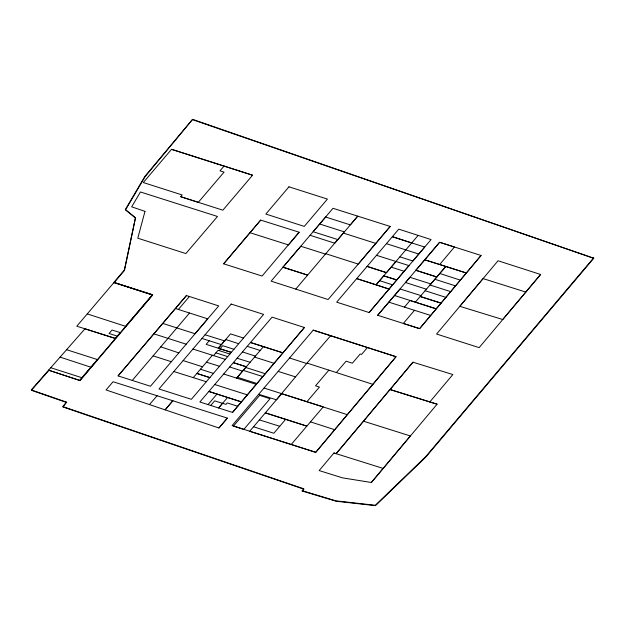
<?xml version="1.0" encoding="UTF-8"?>
<svg xmlns="http://www.w3.org/2000/svg" width="625" height="625" viewBox="0 0 625 625"><rect width="100%" height="100%" fill="white"/><g stroke="black" fill="none" stroke-linecap="round" stroke-linejoin="round"><path stroke-width="0.94" d="M80.062 380.562L48.594 370.188L80.062 380.562L152.641 295.133L113.797 282.5L124.344 270.039L135.484 217.734L125.367 209.539L144.875 176.398L192.586 119.352L593.75 258.273L425.734 457.164L375.461 505.648L336.141 501.234L302.258 491.039L303.734 488.805L62.789 406.578L66.547 402.148L31.25 389.93L84.961 328.805L115.383 338.461L120.352 332.602L112.047 330.062L109.062 333.516L117.328 336.164M113.938 282.867L124.484 270.406L135.484 217.734M135.625 218.102L125.508 209.906L145.016 176.766L192.586 119.352M313.234 330.133L396.031 356.734L315.734 452.32L232.094 425.586L313.234 330.133L396.039 356.688L372.875 384.344L307.031 363.094L276.43 399.805L258.711 394.32M304.406 327.5L232.508 412.414L199.875 401.984L272.07 317.141L304.406 327.5L232.508 412.414M394.508 295.516L436.266 308.797L441.055 303.148L420.188 296.492L441.07 303.125L481.062 255.469L439.625 242.289L415.828 270.281L436.805 276.969L415.859 270.305M325.602 217.008L350.336 224.883L357.742 216.148L337.852 239.586L313.133 231.719L325.641 217.023M411.719 242.969L392.336 236.703L424.711 247.07L412.891 261L399.938 256.867M210.758 405.461L214.625 400.836L225.992 404.383L227.234 402.93L237.734 406.25M363.531 421.203L390 389.516L437.086 404.195L371.352 482.492L342.484 477.852L319.148 470.57L333.945 452.992L336.133 453.672L363.531 421.203L410.367 435.961L371.352 482.492M429.844 401.914L452.852 374.539L412.937 362.195L390.102 389.547L437.086 404.195M347.312 414.656L315.734 452.32L249.703 431.281L281.633 393.672L347.312 414.656L372.875 384.344M525.844 292.094L483.086 278.594L459.82 306.32L502.734 319.531L540.609 274.469L498.039 260.766L436.586 334.047L479.148 347.633L540.609 274.469M238.672 343.703L225.711 339.5L218.305 348.25L230.5 333.891L243.5 338.031M439.695 264.508L466.32 272.992L424.734 259.805L439.695 264.508L454.437 246.992L439.625 242.289L377.711 315.273M481.062 255.469L419.617 328.648L377.641 315.25L400.102 288.977L420.945 295.602M336.133 453.672L412.937 362.195M299.078 232.203L262.086 276.039L223.633 263.812L260.68 220.102L299.227 232.25L288.469 244.93L249.961 232.703M218.961 427.992L227.383 418.125L113.07 381.734L106.047 389.953L218.961 427.992L227.312 418.102M209.203 340.75L206.156 344.359L231.32 352.344M295.766 289.102L325.742 253.711L358.258 264.094L390.195 226.453L333 208.297L271.133 281.148L328.125 299.539L390.195 226.453M208.039 404.594L216.953 394.062L241.43 401.898L208.836 391.453L216.953 394.062M237.391 377.281L245.703 367.469L265.188 373.68M369.133 312.547L431.078 239.57L398.766 229.148L336.688 302.156L369.133 312.547L396.797 279.914L383.797 275.82L376.086 284.812L356.719 278.594L389.031 289.039M302.117 490.672L335.992 500.867L375.32 505.281L425.594 456.797L593.609 257.906M224.047 166.07L171.531 149.312L143.297 182.547L182.188 194.969L180.695 196.695L198.297 202.336L224.055 172.125L220 170.836L224.047 166.07L252.57 175.211L222.859 210.18L180.695 196.695M115.383 338.461L76.805 326.203L114.07 282.414L152.5 294.766L79.922 380.195L97.453 359.57L66.594 349.711M113.797 282.5L152.5 294.766L125.664 326.344L87.266 313.914M302.258 491.039L303.875 489.164L62.93 406.945L66.547 402.148M118.086 375.906L186.43 295.547L218.719 305.914L150.477 386.25L118.086 375.906L186.43 295.547M178.391 309.453L189.391 296.5M223.633 263.812L260.68 220.102M132.258 380.43L189.531 313.016L207.742 318.859L195.07 333.734L162.664 323.391M222.57 403.289L218.602 407.969L227.57 397.5M388.992 289.086L376.086 284.812L418.141 235.398M285.648 419.32L265.281 412.852L306.859 426.125L285.648 419.32L273.836 433.25L253.508 426.758M415.344 302.188L445.773 266.453L429.969 284.992L450.742 291.656M414.492 310.305L403.328 323.438L419.617 328.648L436.203 308.867L410.07 300.484L404.43 307.109M282.938 267.195L307.625 275.102L282.953 267.227L300.789 246.25L325.438 254.07L343.383 233.078L375.82 243.406M193.273 377.648L212.367 355.242M213.547 355.617L218.102 350.258L229.891 354.031M219.258 350.633L220.648 349M237.312 377.305L236.609 378.133L263.461 346.633L282.766 352.805L250.492 342.508L263.461 346.633M376.516 255.312L408.977 265.609L396.734 279.992L383.734 275.898M328.875 370.141L315.547 385.805L319.445 387.07L306.938 401.688M291.211 444.5L323.227 406.898L264.039 388.047M367.031 266.469L386.477 272.672L395.984 261.531M336.375 372.562L346.086 361.195L352.352 363.203L360.203 354.008L361.539 354.438L367.398 347.586M337.852 239.586L334.742 243.18L310.094 235.297M330.602 335.758L306.648 363.531L289.57 357.992M149.438 404.57L157.125 395.758M66.688 402.516L31.391 390.289L48.734 370.555M237.102 358.242L250.125 362.281M206.453 362.188L219.477 366.266M333.945 452.992L383.148 468.414M205.062 334.781L224.531 340.891M173.828 371.523L206.312 381.75M259.344 419.883L279.742 426.281M430.867 283.938L409.922 277.305L405.57 282.531L426.383 289.211M201.945 338.445L221.398 344.617M233.938 349.273L222.68 345.703L220.039 348.805L231.281 352.391M278.18 371.398L295.344 376.836M319.797 224.039L344.398 231.883M379.648 280.711L392.586 284.836M388.836 302.156L430.688 315.445M247.227 346.344L260.188 350.477M254.555 357.078L274.016 363.281M215.898 352.852L227.695 356.609M192.938 349.047L225.344 359.375M243.25 370.359L262.75 376.555M237.344 377.266L256.867 383.492M223.68 374.016L256.148 384.336M214.734 384.516L247.211 394.836M171.531 149.312L252.57 175.211M434.844 279.258L455.523 285.875M391.227 267.148L404.133 271.281M425.102 290.719L445.914 297.383M175.43 308.508L189.531 313.016M186.188 344.195L153.805 333.828M233.352 362.648L246.273 366.789L233.375 362.617M229.664 366.977L242.586 371.117M183.133 360.586L202.531 366.781M153.133 355.883L171.32 361.703M50.75 367.734L82.008 377.75M386.414 243.664L418.68 254.039M439.789 273.492L460.367 280.141M200.461 369.211L213.414 373.398M310.477 421.875L334.703 429.711M242.477 351.922L255.375 356.125M367.141 266.344L386.477 272.672M60.078 357.117L90.945 367.234M160.805 346.852L178.805 352.891M192.727 119.719L593.75 258.273M144.977 211.367L137.781 238.203L185.859 253.562L217.492 216.469L140.445 191.984L131.672 206.828L144.977 211.367M172.812 400.758L165.141 409.859L172.852 400.766M288.953 186.812L265.852 214.062L304.266 226.398L327.422 199.094L288.953 186.812M231.188 304.055L159 388.969L191.375 399.312L263.609 314.398L231.188 304.055M259.664 395.32L233.469 426.055L243.844 429.375L270.039 398.719L259.664 395.32M209.844 377.594L196.859 373.438L209.844 377.594"/></g></svg>
